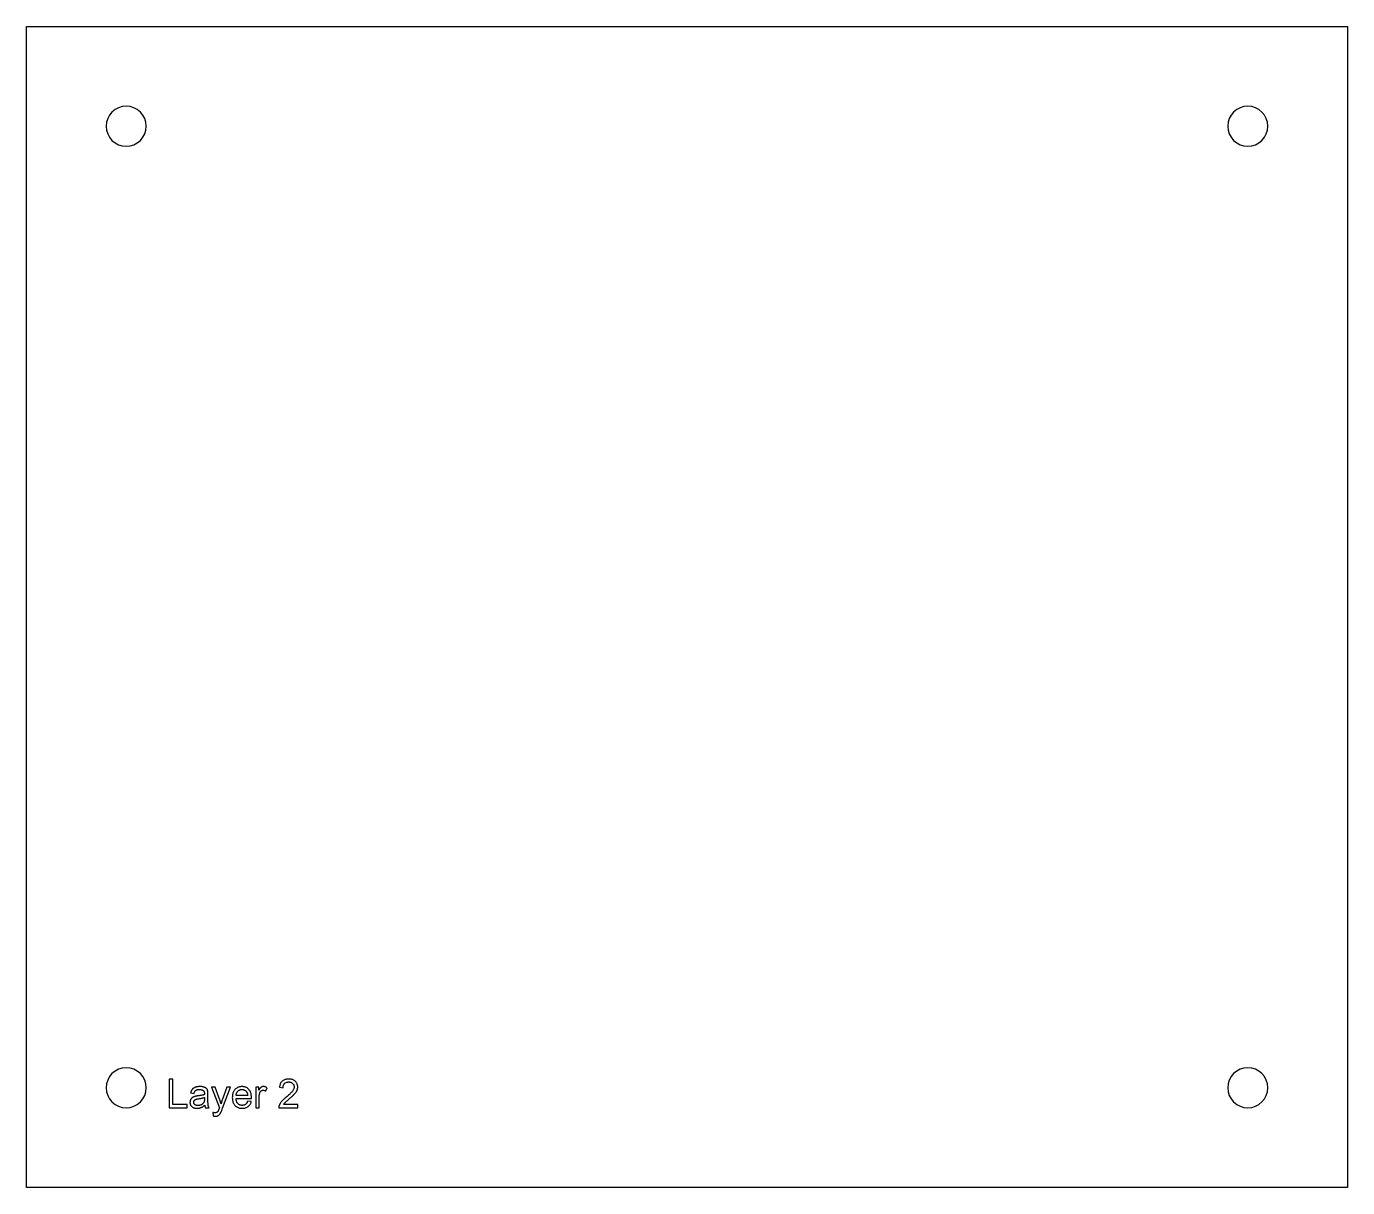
# Model space of a CAD drawing. Header units: metres. Extents: x -74 to 91, y -86 to 59.
import ezdxf

# ---------------------------------------------------------------- set-up
doc = ezdxf.new("R2010")
doc.units = ezdxf.units.M

msp = doc.modelspace()

# ---------------------------------------------------------------- linework, layer by layer
for points in [[(91.39, -85.86), (-73.51, -85.86), (-73.51, 59.04), (91.39, 59.04), (91.39, -85.86)], [(-58.56, 46.59), (-58.61, 47.08), (-58.75, 47.54), (-58.98, 47.98), (-59.29, 48.36), (-59.67, 48.67), (-60.1, 48.9), (-60.57, 49.04), (-61.06, 49.09), (-61.55, 49.04), (-62.02, 48.9), (-62.45, 48.67), (-62.83, 48.36), (-63.14, 47.98), (-63.37, 47.54), (-63.51, 47.08), (-63.56, 46.59), (-63.51, 46.1), (-63.37, 45.63), (-63.14, 45.2), (-62.83, 44.82), (-62.45, 44.51), (-62.02, 44.28), (-61.55, 44.14), (-61.06, 44.09), (-60.57, 44.14), (-60.1, 44.28), (-59.67, 44.51), (-59.29, 44.82), (-58.98, 45.2), (-58.75, 45.63), (-58.61, 46.1), (-58.56, 46.59)], [(81.44, 46.59), (81.39, 47.08), (81.25, 47.54), (81.02, 47.98), (80.71, 48.36), (80.33, 48.67), (79.9, 48.9), (79.43, 49.04), (78.94, 49.09), (78.45, 49.04), (77.98, 48.9), (77.55, 48.67), (77.17, 48.36), (76.86, 47.98), (76.63, 47.54), (76.49, 47.08), (76.44, 46.59), (76.49, 46.1), (76.63, 45.63), (76.86, 45.2), (77.17, 44.82), (77.55, 44.51), (77.98, 44.28), (78.45, 44.14), (78.94, 44.09), (79.43, 44.14), (79.9, 44.28), (80.33, 44.51), (80.71, 44.82), (81.02, 45.2), (81.25, 45.63), (81.39, 46.1), (81.44, 46.59)], [(-58.56, -73.41), (-58.61, -72.92), (-58.75, -72.46), (-58.98, -72.02), (-59.29, -71.64), (-59.67, -71.33), (-60.1, -71.1), (-60.57, -70.96), (-61.06, -70.91), (-61.55, -70.96), (-62.02, -71.1), (-62.45, -71.33), (-62.83, -71.64), (-63.14, -72.02), (-63.37, -72.46), (-63.51, -72.92), (-63.56, -73.41), (-63.51, -73.9), (-63.37, -74.37), (-63.14, -74.8), (-62.83, -75.18), (-62.45, -75.49), (-62.02, -75.72), (-61.55, -75.86), (-61.06, -75.91), (-60.57, -75.86), (-60.1, -75.72), (-59.67, -75.49), (-59.29, -75.18), (-58.98, -74.8), (-58.75, -74.37), (-58.61, -73.9), (-58.56, -73.41)], [(-55.69, -75.91), (-53.46, -75.91), (-53.46, -75.49), (-55.22, -75.49), (-55.22, -72.33), (-55.69, -72.33), (-55.69, -75.91)], [(-39.65, -75.49), (-41.4, -75.49), (-41.39, -75.47), (-41.37, -75.44), (-41.35, -75.42), (-41.34, -75.39), (-41.32, -75.37), (-41.3, -75.35), (-41.28, -75.32), (-41.26, -75.3), (-41.24, -75.28), (-41.22, -75.25), (-41.19, -75.23), (-41.16, -75.2), (-41.12, -75.16), (-41.08, -75.12), (-41.03, -75.08), (-40.98, -75.03), (-40.92, -74.98), (-40.85, -74.93), (-40.78, -74.87), (-40.71, -74.8), (-40.62, -74.72), (-40.53, -74.65), (-40.45, -74.58), (-40.37, -74.51), (-40.3, -74.44), (-40.24, -74.38), (-40.18, -74.32), (-40.12, -74.27), (-40.07, -74.22), (-40.03, -74.17), (-39.99, -74.13), (-39.95, -74.08), (-39.92, -74.04), (-39.89, -73.99), (-39.86, -73.95), (-39.83, -73.9), (-39.8, -73.86), (-39.78, -73.82), (-39.76, -73.78), (-39.74, -73.74), (-39.72, -73.69), (-39.71, -73.65), (-39.69, -73.61), (-39.68, -73.57), (-39.67, -73.53), (-39.66, -73.48), (-39.66, -73.44), (-39.65, -73.4), (-39.65, -73.36), (-39.65, -73.31), (-39.65, -73.23), (-39.66, -73.15), (-39.68, -73.07), (-39.7, -73), (-39.73, -72.92), (-39.76, -72.85), (-39.8, -72.79), (-39.84, -72.72), (-39.89, -72.66), (-39.95, -72.6), (-40.01, -72.55), (-40.08, -72.5), (-40.15, -72.46), (-40.23, -72.42), (-40.3, -72.39), (-40.39, -72.36), (-40.48, -72.34), (-40.57, -72.33), (-40.67, -72.32), (-40.77, -72.32), (-40.87, -72.32), (-40.96, -72.33), (-41.05, -72.34), (-41.14, -72.36), (-41.23, -72.38), (-41.3, -72.41), (-41.38, -72.45), (-41.45, -72.49), (-41.52, -72.53), (-41.58, -72.58), (-41.64, -72.64), (-41.69, -72.7), (-41.74, -72.76), (-41.78, -72.83), (-41.82, -72.91), (-41.85, -72.99), (-41.88, -73.07), (-41.9, -73.16), (-41.92, -73.26), (-41.93, -73.35), (-41.48, -73.4), (-41.47, -73.33), (-41.47, -73.27), (-41.46, -73.21), (-41.45, -73.15), (-41.43, -73.1), (-41.41, -73.05), (-41.38, -73), (-41.35, -72.96), (-41.32, -72.91), (-41.28, -72.87), (-41.24, -72.84), (-41.2, -72.8), (-41.16, -72.78), (-41.11, -72.75), (-41.06, -72.73), (-41.01, -72.71), (-40.96, -72.7), (-40.9, -72.69), (-40.84, -72.68), (-40.78, -72.68), (-40.72, -72.68), (-40.66, -72.69), (-40.61, -72.7), (-40.55, -72.71), (-40.5, -72.73), (-40.46, -72.75), (-40.41, -72.77), (-40.37, -72.8), (-40.33, -72.83), (-40.29, -72.86), (-40.25, -72.9), (-40.22, -72.94), (-40.19, -72.98), (-40.17, -73.02), (-40.15, -73.06), (-40.13, -73.11), (-40.12, -73.15), (-40.11, -73.2), (-40.1, -73.25), (-40.1, -73.3), (-40.1, -73.35), (-40.11, -73.4), (-40.12, -73.45), (-40.13, -73.51), (-40.15, -73.56), (-40.18, -73.61), (-40.2, -73.67), (-40.23, -73.72), (-40.27, -73.78), (-40.31, -73.83), (-40.35, -73.89), (-40.4, -73.95), (-40.46, -74.02), (-40.53, -74.09), (-40.61, -74.16), (-40.69, -74.24), (-40.78, -74.32), (-40.88, -74.41), (-40.98, -74.5), (-41.1, -74.59), (-41.17, -74.65), (-41.24, -74.71), (-41.31, -74.77), (-41.37, -74.82), (-41.43, -74.88), (-41.48, -74.93), (-41.54, -74.98), (-41.58, -75.03), (-41.63, -75.08), (-41.67, -75.13), (-41.71, -75.18), (-41.75, -75.23), (-41.78, -75.27), (-41.81, -75.32), (-41.84, -75.37), (-41.87, -75.42), (-41.9, -75.46), (-41.92, -75.51), (-41.94, -75.56), (-41.96, -75.61), (-41.97, -75.64), (-41.98, -75.67), (-41.99, -75.7), (-42, -75.73), (-42, -75.76), (-42.01, -75.79), (-42.01, -75.82), (-42.01, -75.85), (-42.01, -75.88), (-42.01, -75.91), (-39.65, -75.91), (-39.65, -75.49)], [(81.44, -73.41), (81.39, -72.92), (81.25, -72.46), (81.02, -72.02), (80.71, -71.64), (80.33, -71.33), (79.9, -71.1), (79.43, -70.96), (78.94, -70.91), (78.45, -70.96), (77.98, -71.1), (77.55, -71.33), (77.17, -71.64), (76.86, -72.02), (76.63, -72.46), (76.49, -72.92), (76.44, -73.41), (76.49, -73.9), (76.63, -74.37), (76.86, -74.8), (77.17, -75.18), (77.55, -75.49), (77.98, -75.72), (78.45, -75.86), (78.94, -75.91), (79.43, -75.86), (79.9, -75.72), (80.33, -75.49), (80.71, -75.18), (81.02, -74.8), (81.25, -74.37), (81.39, -73.9), (81.44, -73.41)], [(-51.26, -75.59), (-51.25, -75.63), (-51.25, -75.66), (-51.24, -75.7), (-51.23, -75.73), (-51.23, -75.76), (-51.22, -75.8), (-51.21, -75.83), (-51.19, -75.86), (-51.18, -75.88), (-51.17, -75.91), (-50.71, -75.91), (-50.73, -75.88), (-50.74, -75.85), (-50.76, -75.82), (-50.77, -75.79), (-50.78, -75.76), (-50.79, -75.73), (-50.8, -75.7), (-50.81, -75.67), (-50.82, -75.63), (-50.82, -75.6), (-50.83, -75.56), (-50.83, -75.52), (-50.84, -75.46), (-50.84, -75.4), (-50.84, -75.33), (-50.85, -75.24), (-50.85, -75.15), (-50.85, -75.05), (-50.85, -74.94), (-50.85, -74.83), (-50.85, -74.24), (-50.85, -74.18), (-50.85, -74.13), (-50.85, -74.08), (-50.85, -74.03), (-50.86, -73.99), (-50.86, -73.95), (-50.86, -73.92), (-50.86, -73.89), (-50.87, -73.86), (-50.87, -73.84), (-50.88, -73.8), (-50.89, -73.77), (-50.9, -73.73), (-50.91, -73.7), (-50.93, -73.67), (-50.94, -73.64), (-50.96, -73.61), (-50.97, -73.59), (-50.99, -73.56), (-51.01, -73.54), (-51.03, -73.51), (-51.05, -73.49), (-51.08, -73.47), (-51.1, -73.45), (-51.13, -73.43), (-51.17, -73.41), (-51.2, -73.39), (-51.24, -73.37), (-51.27, -73.36), (-51.31, -73.34), (-51.36, -73.32), (-51.4, -73.31), (-51.45, -73.3), (-51.5, -73.29), (-51.55, -73.28), (-51.61, -73.27), (-51.66, -73.27), (-51.73, -73.26), (-51.79, -73.26), (-51.85, -73.26), (-51.92, -73.26), (-51.98, -73.26), (-52.05, -73.27), (-52.11, -73.28), (-52.17, -73.28), (-52.23, -73.29), (-52.28, -73.31), (-52.34, -73.32), (-52.39, -73.34), (-52.44, -73.35), (-52.49, -73.37), (-52.54, -73.39), (-52.58, -73.41), (-52.63, -73.44), (-52.67, -73.46), (-52.7, -73.49), (-52.74, -73.52), (-52.77, -73.55), (-52.8, -73.58), (-52.83, -73.61), (-52.86, -73.65), (-52.88, -73.69), (-52.9, -73.73), (-52.92, -73.77), (-52.94, -73.81), (-52.96, -73.86), (-52.98, -73.9), (-53, -73.95), (-53.01, -74.01), (-53.02, -74.06), (-52.59, -74.12), (-52.58, -74.06), (-52.56, -74.01), (-52.54, -73.97), (-52.52, -73.92), (-52.5, -73.88), (-52.48, -73.85), (-52.46, -73.81), (-52.43, -73.78), (-52.4, -73.76), (-52.37, -73.73), (-52.34, -73.71), (-52.31, -73.69), (-52.27, -73.68), (-52.23, -73.66), (-52.19, -73.65), (-52.14, -73.64), (-52.09, -73.63), (-52.03, -73.63), (-51.98, -73.63), (-51.92, -73.62), (-51.85, -73.63), (-51.79, -73.63), (-51.73, -73.64), (-51.68, -73.65), (-51.63, -73.66), (-51.58, -73.68), (-51.53, -73.7), (-51.49, -73.72), (-51.45, -73.75), (-51.42, -73.77), (-51.39, -73.8), (-51.37, -73.82), (-51.35, -73.85), (-51.34, -73.89), (-51.32, -73.92), (-51.31, -73.96), (-51.3, -74.01), (-51.3, -74.05), (-51.29, -74.1), (-51.29, -74.15), (-51.29, -74.16), (-51.29, -74.16), (-51.29, -74.17), (-51.29, -74.18), (-51.29, -74.19), (-51.29, -74.21), (-51.29, -74.22), (-51.29, -74.23), (-51.29, -74.25), (-51.29, -74.27), (-51.35, -74.28), (-51.41, -74.3), (-51.47, -74.32), (-51.54, -74.33), (-51.62, -74.35), (-51.7, -74.36), (-51.78, -74.38), (-51.88, -74.39), (-51.97, -74.41), (-52.08, -74.42), (-52.13, -74.42), (-52.18, -74.43), (-52.22, -74.44), (-52.27, -74.44), (-52.31, -74.45), (-52.34, -74.46), (-52.38, -74.46), (-52.41, -74.47), (-52.44, -74.48), (-52.47, -74.48), (-52.5, -74.49), (-52.54, -74.51), (-52.57, -74.52), (-52.6, -74.53), (-52.63, -74.54), (-52.67, -74.56), (-52.7, -74.58), (-52.73, -74.59), (-52.76, -74.61), (-52.78, -74.63), (-52.81, -74.65), (-52.84, -74.67), (-52.86, -74.69), (-52.89, -74.71), (-52.91, -74.74), (-52.93, -74.76), (-52.95, -74.79), (-52.97, -74.82), (-52.99, -74.85), (-53.01, -74.88), (-53.03, -74.91), (-53.04, -74.95), (-53.06, -74.98), (-53.07, -75.01), (-53.08, -75.05), (-53.08, -75.08), (-53.09, -75.12), (-53.09, -75.15), (-53.1, -75.19), (-53.1, -75.23), (-53.1, -75.29), (-53.09, -75.35), (-53.08, -75.41), (-53.06, -75.47), (-53.04, -75.52), (-53.02, -75.58), (-52.99, -75.63), (-52.95, -75.67), (-52.91, -75.72), (-52.87, -75.76), (-52.82, -75.8), (-52.77, -75.84), (-52.71, -75.87), (-52.65, -75.9), (-52.59, -75.92), (-52.52, -75.94), (-52.45, -75.95), (-52.37, -75.96), (-52.29, -75.97), (-52.21, -75.97), (-52.16, -75.97), (-52.11, -75.97), (-52.06, -75.96), (-52.01, -75.96), (-51.96, -75.95), (-51.91, -75.94), (-51.87, -75.93), (-51.82, -75.92), (-51.77, -75.9), (-51.73, -75.89), (-51.68, -75.87), (-51.64, -75.85), (-51.59, -75.82), (-51.54, -75.8), (-51.5, -75.77), (-51.45, -75.74), (-51.4, -75.71), (-51.35, -75.67), (-51.31, -75.63), (-51.26, -75.59)], [(-50.19, -76.91), (-50.16, -76.92), (-50.13, -76.93), (-50.1, -76.94), (-50.07, -76.95), (-50.04, -76.95), (-50.01, -76.96), (-49.98, -76.96), (-49.96, -76.96), (-49.93, -76.96), (-49.9, -76.96), (-49.86, -76.96), (-49.82, -76.96), (-49.78, -76.96), (-49.75, -76.95), (-49.71, -76.94), (-49.67, -76.93), (-49.64, -76.92), (-49.61, -76.9), (-49.57, -76.88), (-49.54, -76.86), (-49.51, -76.84), (-49.48, -76.82), (-49.46, -76.79), (-49.43, -76.76), (-49.4, -76.73), (-49.37, -76.7), (-49.35, -76.66), (-49.32, -76.63), (-49.3, -76.59), (-49.27, -76.54), (-49.26, -76.51), (-49.24, -76.47), (-49.22, -76.42), (-49.19, -76.37), (-49.17, -76.32), (-49.14, -76.26), (-49.12, -76.19), (-49.09, -76.12), (-49.06, -76.04), (-49.03, -75.96), (-48.04, -73.32), (-48.48, -73.32), (-49.04, -74.83), (-49.06, -74.89), (-49.08, -74.95), (-49.1, -75.01), (-49.11, -75.06), (-49.13, -75.12), (-49.15, -75.18), (-49.17, -75.24), (-49.18, -75.3), (-49.2, -75.36), (-49.22, -75.42), (-49.23, -75.36), (-49.25, -75.3), (-49.27, -75.24), (-49.29, -75.17), (-49.3, -75.11), (-49.32, -75.05), (-49.34, -75), (-49.36, -74.94), (-49.38, -74.88), (-49.4, -74.82), (-49.94, -73.32), (-50.42, -73.32), (-49.43, -75.92), (-49.44, -75.93), (-49.44, -75.94), (-49.45, -75.96), (-49.45, -75.97), (-49.46, -75.98), (-49.46, -75.99), (-49.46, -76), (-49.47, -76.01), (-49.47, -76.02), (-49.47, -76.02), (-49.49, -76.08), (-49.51, -76.12), (-49.52, -76.16), (-49.54, -76.2), (-49.55, -76.24), (-49.57, -76.27), (-49.58, -76.29), (-49.59, -76.32), (-49.6, -76.34), (-49.61, -76.35), (-49.62, -76.37), (-49.63, -76.39), (-49.64, -76.4), (-49.66, -76.42), (-49.67, -76.43), (-49.69, -76.44), (-49.7, -76.46), (-49.72, -76.47), (-49.73, -76.48), (-49.75, -76.49), (-49.77, -76.5), (-49.79, -76.51), (-49.81, -76.51), (-49.83, -76.52), (-49.85, -76.53), (-49.88, -76.53), (-49.9, -76.53), (-49.93, -76.54), (-49.96, -76.54), (-49.99, -76.54), (-50.01, -76.54), (-50.03, -76.54), (-50.05, -76.53), (-50.08, -76.53), (-50.1, -76.53), (-50.13, -76.52), (-50.15, -76.52), (-50.18, -76.51), (-50.21, -76.51), (-50.24, -76.5), (-50.19, -76.91)], [(-45.89, -75.08), (-45.91, -75.13), (-45.94, -75.18), (-45.96, -75.23), (-45.98, -75.28), (-46.01, -75.32), (-46.04, -75.36), (-46.07, -75.39), (-46.1, -75.43), (-46.13, -75.46), (-46.16, -75.48), (-46.2, -75.51), (-46.24, -75.53), (-46.27, -75.55), (-46.31, -75.56), (-46.35, -75.58), (-46.39, -75.59), (-46.44, -75.6), (-46.48, -75.6), (-46.53, -75.61), (-46.58, -75.61), (-46.64, -75.61), (-46.7, -75.6), (-46.76, -75.59), (-46.82, -75.57), (-46.87, -75.55), (-46.93, -75.53), (-46.98, -75.5), (-47.03, -75.46), (-47.07, -75.43), (-47.12, -75.38), (-47.16, -75.34), (-47.2, -75.28), (-47.23, -75.23), (-47.26, -75.17), (-47.29, -75.11), (-47.31, -75.04), (-47.33, -74.97), (-47.34, -74.89), (-47.35, -74.81), (-47.36, -74.73), (-45.43, -74.73), (-45.43, -74.71), (-45.43, -74.7), (-45.43, -74.68), (-45.43, -74.67), (-45.43, -74.66), (-45.42, -74.65), (-45.42, -74.64), (-45.42, -74.63), (-45.42, -74.62), (-45.42, -74.61), (-45.43, -74.49), (-45.44, -74.37), (-45.45, -74.25), (-45.48, -74.14), (-45.51, -74.04), (-45.54, -73.94), (-45.59, -73.85), (-45.64, -73.77), (-45.69, -73.69), (-45.75, -73.61), (-45.82, -73.55), (-45.89, -73.49), (-45.97, -73.43), (-46.05, -73.39), (-46.13, -73.35), (-46.22, -73.32), (-46.31, -73.29), (-46.4, -73.28), (-46.5, -73.26), (-46.6, -73.26), (-46.71, -73.26), (-46.81, -73.28), (-46.91, -73.29), (-47, -73.32), (-47.09, -73.35), (-47.18, -73.39), (-47.26, -73.44), (-47.34, -73.49), (-47.41, -73.55), (-47.48, -73.62), (-47.54, -73.7), (-47.6, -73.78), (-47.65, -73.87), (-47.69, -73.96), (-47.73, -74.06), (-47.76, -74.16), (-47.78, -74.27), (-47.8, -74.39), (-47.81, -74.51), (-47.82, -74.64), (-47.81, -74.76), (-47.8, -74.88), (-47.79, -74.99), (-47.76, -75.1), (-47.73, -75.2), (-47.7, -75.3), (-47.65, -75.39), (-47.6, -75.47), (-47.54, -75.55), (-47.48, -75.62), (-47.41, -75.69), (-47.34, -75.75), (-47.26, -75.8), (-47.18, -75.85), (-47.09, -75.88), (-47, -75.92), (-46.9, -75.94), (-46.8, -75.96), (-46.69, -75.97), (-46.58, -75.97), (-46.49, -75.97), (-46.4, -75.96), (-46.32, -75.95), (-46.24, -75.94), (-46.17, -75.92), (-46.1, -75.89), (-46.03, -75.86), (-45.96, -75.83), (-45.9, -75.79), (-45.84, -75.75), (-45.78, -75.71), (-45.73, -75.66), (-45.68, -75.6), (-45.63, -75.55), (-45.59, -75.49), (-45.55, -75.42), (-45.52, -75.36), (-45.49, -75.29), (-45.46, -75.21), (-45.44, -75.13), (-45.89, -75.08)], [(-47.34, -74.37), (-47.33, -74.3), (-47.32, -74.24), (-47.31, -74.18), (-47.29, -74.12), (-47.27, -74.06), (-47.24, -74.01), (-47.22, -73.96), (-47.18, -73.91), (-47.15, -73.87), (-47.11, -73.82), (-47.07, -73.79), (-47.02, -73.75), (-46.98, -73.72), (-46.93, -73.7), (-46.88, -73.67), (-46.83, -73.66), (-46.77, -73.64), (-46.72, -73.63), (-46.66, -73.62), (-46.6, -73.62), (-46.53, -73.63), (-46.47, -73.63), (-46.41, -73.65), (-46.35, -73.66), (-46.3, -73.69), (-46.24, -73.71), (-46.19, -73.75), (-46.14, -73.79), (-46.1, -73.83), (-46.05, -73.88), (-46.03, -73.91), (-46, -73.95), (-45.98, -73.99), (-45.96, -74.03), (-45.94, -74.08), (-45.93, -74.13), (-45.92, -74.19), (-45.9, -74.24), (-45.9, -74.3), (-45.89, -74.37), (-47.34, -74.37)], [(-44.89, -75.91), (-44.45, -75.91), (-44.45, -74.55), (-44.45, -74.5), (-44.45, -74.45), (-44.45, -74.39), (-44.44, -74.34), (-44.43, -74.29), (-44.43, -74.24), (-44.42, -74.19), (-44.41, -74.14), (-44.39, -74.09), (-44.38, -74.04), (-44.37, -74.01), (-44.36, -73.98), (-44.34, -73.96), (-44.33, -73.93), (-44.31, -73.91), (-44.3, -73.88), (-44.28, -73.86), (-44.26, -73.84), (-44.24, -73.82), (-44.22, -73.8), (-44.19, -73.79), (-44.17, -73.77), (-44.14, -73.76), (-44.12, -73.75), (-44.09, -73.74), (-44.07, -73.73), (-44.04, -73.72), (-44.01, -73.72), (-43.99, -73.72), (-43.96, -73.71), (-43.92, -73.72), (-43.89, -73.72), (-43.86, -73.72), (-43.83, -73.73), (-43.8, -73.74), (-43.76, -73.75), (-43.73, -73.76), (-43.7, -73.78), (-43.67, -73.79), (-43.64, -73.81), (-43.48, -73.4), (-43.53, -73.38), (-43.58, -73.35), (-43.62, -73.33), (-43.67, -73.31), (-43.71, -73.3), (-43.76, -73.28), (-43.8, -73.27), (-43.85, -73.27), (-43.89, -73.26), (-43.94, -73.26), (-43.97, -73.26), (-44, -73.26), (-44.03, -73.27), (-44.05, -73.28), (-44.08, -73.28), (-44.11, -73.29), (-44.14, -73.3), (-44.16, -73.32), (-44.19, -73.33), (-44.22, -73.35), (-44.24, -73.37), (-44.27, -73.39), (-44.3, -73.42), (-44.32, -73.45), (-44.35, -73.48), (-44.38, -73.52), (-44.41, -73.56), (-44.44, -73.61), (-44.47, -73.66), (-44.5, -73.71), (-44.5, -73.32), (-44.89, -73.32), (-44.89, -75.91)], [(-51.29, -74.61), (-51.29, -74.77), (-51.29, -74.83), (-51.3, -74.88), (-51.3, -74.93), (-51.3, -74.98), (-51.31, -75.03), (-51.32, -75.07), (-51.33, -75.11), (-51.34, -75.15), (-51.35, -75.18), (-51.36, -75.21), (-51.38, -75.25), (-51.41, -75.29), (-51.43, -75.32), (-51.46, -75.35), (-51.48, -75.38), (-51.51, -75.41), (-51.55, -75.44), (-51.58, -75.47), (-51.62, -75.49), (-51.66, -75.52), (-51.7, -75.54), (-51.74, -75.56), (-51.78, -75.57), (-51.82, -75.59), (-51.87, -75.6), (-51.91, -75.61), (-51.96, -75.62), (-52.01, -75.62), (-52.06, -75.63), (-52.11, -75.63), (-52.16, -75.63), (-52.2, -75.62), (-52.25, -75.62), (-52.29, -75.61), (-52.33, -75.6), (-52.37, -75.58), (-52.41, -75.57), (-52.44, -75.55), (-52.47, -75.53), (-52.5, -75.51), (-52.52, -75.49), (-52.54, -75.46), (-52.56, -75.43), (-52.58, -75.41), (-52.6, -75.38), (-52.61, -75.35), (-52.62, -75.32), (-52.62, -75.28), (-52.63, -75.25), (-52.63, -75.22), (-52.63, -75.19), (-52.63, -75.17), (-52.62, -75.15), (-52.62, -75.13), (-52.61, -75.11), (-52.61, -75.09), (-52.6, -75.07), (-52.59, -75.05), (-52.58, -75.03), (-52.57, -75.01), (-52.56, -74.99), (-52.54, -74.97), (-52.53, -74.96), (-52.51, -74.94), (-52.49, -74.93), (-52.48, -74.91), (-52.46, -74.9), (-52.44, -74.89), (-52.42, -74.88), (-52.4, -74.87), (-52.37, -74.86), (-52.34, -74.85), (-52.31, -74.84), (-52.28, -74.83), (-52.24, -74.82), (-52.2, -74.81), (-52.16, -74.8), (-52.11, -74.79), (-52.06, -74.79), (-52.01, -74.78), (-51.92, -74.76), (-51.83, -74.75), (-51.75, -74.73), (-51.67, -74.72), (-51.59, -74.7), (-51.52, -74.68), (-51.46, -74.67), (-51.4, -74.65), (-51.34, -74.63), (-51.29, -74.61)]]:
    msp.add_lwpolyline(points)

doc.saveas('drawing.dxf')
